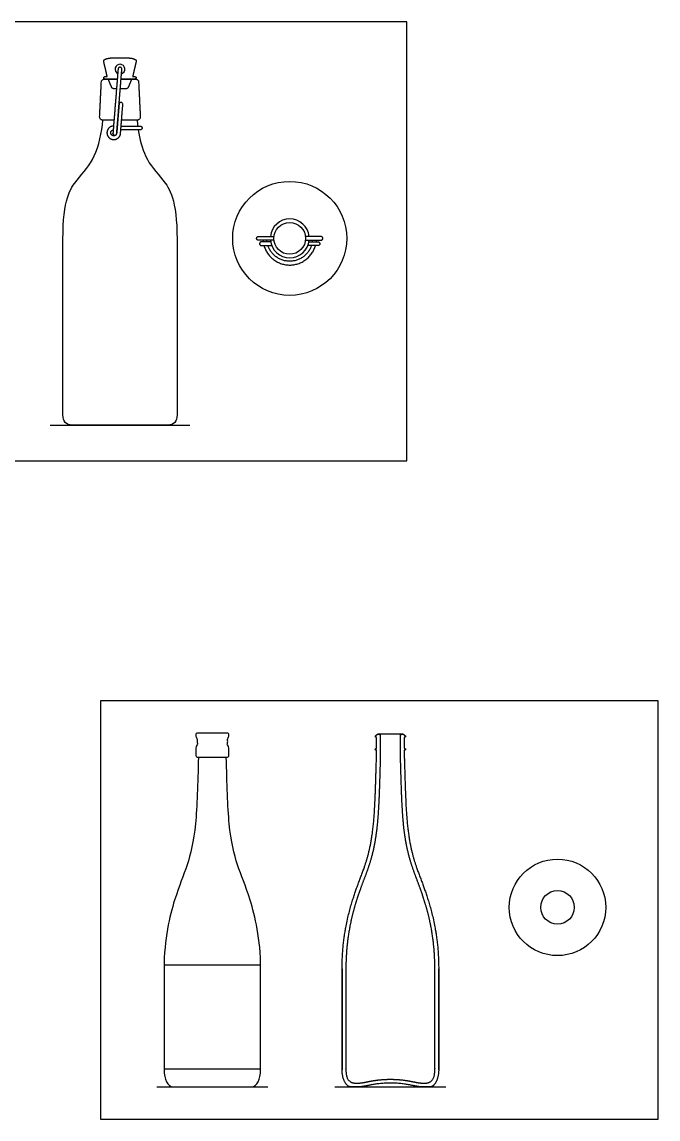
# Model space of a CAD drawing. Header units: millimetres. Extents: x 495.4 to 498.64, y 0.59 to 1.46.
# Drawn here: x 496.916 to 497.418, y 0.592 to 1.458 of the extents above; entities that cross this region are included whole.
import ezdxf

# ---------------------------------------------------------------- set-up
doc = ezdxf.new("R2010")
doc.units = ezdxf.units.MM
for name, color, linetype, true_color in [('2D$AG-DETAILS', 7, 'Continuous', 0x66ffff), ('2D$AG-DETAILS-DIAGRAM', 7, 'Continuous', 0xccff66), ('2D$AG-DIAGRAM', 7, 'Continuous', 0xfecc66), ('2D$AG-OBJECTS', 7, 'Continuous', 0x66ccff), ('2D$X-VPRT', 7, 'Continuous', 0xfb02ff)]:
    doc.layers.add(name, color=color, linetype=linetype, true_color=true_color)

msp = doc.modelspace()

# ---------------------------------------------------------------- linework, layer by layer
at = {"layer": '2D$AG-DETAILS'}
for points in [[(497.02832, 0.71357), (497.10447, 0.71357)], [(497.02832, 0.63157), (497.10447, 0.63157)]]:
    msp.add_lwpolyline(points, dxfattribs=at)
at = {"layer": '2D$AG-DETAILS-DIAGRAM'}
for points, knots in [([(496.99075, 1.40532), (496.98985, 1.40532), (496.98895, 1.40532), (496.98747, 1.40532), (496.9869, 1.4067), (496.98559, 1.40989), (496.98427, 1.41309)], [2.455217, 2.455217, 2.455217, 2.753717, 2.753717, 3.015619, 3.015619, 3.676181, 3.676181, 3.676181]), ([(497.00273, 1.41309), (497.00141, 1.40989), (497.0001, 1.4067), (496.99954, 1.40532), (496.99805, 1.40532), (496.9959, 1.40532), (496.99375, 1.40532)], [0.323819, 0.323819, 0.323819, 0.984381, 0.984381, 1.246283, 1.246283, 1.95814, 1.95814, 1.95814])]:
    msp.add_rational_spline(points, [1, 1, 1, 0.830700263655, 1, 1, 1], degree=2, knots=knots, dxfattribs=at)
at = {"layer": '2D$AG-DIAGRAM'}
for points in [[(496.9385, 1.13993), (497.0485, 1.13993)], [(497.02262, 0.61732), (497.11018, 0.61732)], [(497.16307, 0.61732), (497.25063, 0.61732)]]:
    msp.add_lwpolyline(points, dxfattribs=at)
at = {"layer": '2D$AG-OBJECTS'}
for points in [[(497.21691, 0.89572), (497.19679, 0.89572)], [(497.16875, 0.71054), (497.16875, 0.63085)], [(497.24495, 0.63085), (497.24495, 0.71054)], [(497.17571, 0.61732), (497.23245, 0.61732)]]:
    msp.add_lwpolyline(points, dxfattribs=at)
for centre, radius in [((497.12742, 1.28728), 0.045), ((497.12742, 1.28728), 0.01254), ((497.33871, 0.75906), 0.03808), ((497.33871, 0.75906), 0.01325)]:
    msp.add_circle(centre, radius, dxfattribs=at)
for centre, radius, start, end in [((496.9935, 1.42092), 0.00384, 288.37004, 242.48797), ((497.12742, 1.28728), 0.01532, 5.61897, 174.38103), ((497.12742, 1.28728), 0.01532, 185.61897, 354.38103)]:
    msp.add_arc(centre, radius, start, end, dxfattribs=at)
for points, weights, degree, knots in [([(496.99137, 1.41309), (496.98901, 1.41309), (496.98664, 1.41309), (496.98427, 1.41309), (496.98276, 1.41309), (496.98189, 1.41309), (496.98169, 1.41309), (496.98113, 1.41309), (496.98073, 1.41348), (496.98073, 1.41404), (496.98073, 1.4146), (496.98113, 1.415), (496.98169, 1.415), (496.98186, 1.415), (496.98246, 1.415), (496.98349, 1.415), (496.98256, 1.41895), (496.98164, 1.4229), (496.98071, 1.42685), (496.98057, 1.42749), (496.98081, 1.42809), (496.98135, 1.42845), (496.98361, 1.42993), (496.98878, 1.42993), (496.9935, 1.42993), (496.99822, 1.42993), (497.00339, 1.42993), (497.00565, 1.42845), (497.00619, 1.42809), (497.00644, 1.42749), (497.00629, 1.42685), (497.00536, 1.4229), (497.00444, 1.41895), (497.00351, 1.415), (497.00455, 1.415), (497.00515, 1.415), (497.00531, 1.415), (497.00587, 1.415), (497.00627, 1.4146), (497.00627, 1.41404), (497.00627, 1.41348), (497.00587, 1.41309), (497.00531, 1.41309), (497.00511, 1.41309), (497.00425, 1.41309), (497.00273, 1.41309), (496.99994, 1.41309), (496.99716, 1.41309), (496.99437, 1.41309)], [1, 1, 1, 1, 1, 1, 1, 0.804737854124, 0.804737854124, 1, 0.804737854124, 0.804737854124, 1, 1, 1, 1, 1, 1, 1, 0.87961289448, 0.87961289448, 1, 1, 1, 1, 1, 1, 1, 0.87961289448, 0.87961289448, 1, 1, 1, 1, 1, 1, 1, 0.804737854124, 0.804737854124, 1, 0.804737854124, 0.804737854124, 1, 1, 1, 1, 1, 1, 1], 3, [10.898169, 10.898169, 10.898169, 10.898169, 11.608229, 11.608229, 11.608229, 11.669916, 11.669916, 11.669916, 11.819892, 11.819892, 11.819892, 11.969868, 11.969868, 11.969868, 12.019985, 12.019985, 12.019985, 13.237267, 13.237267, 13.237267, 13.420827, 13.420827, 13.420827, 14.651547, 14.651547, 14.651547, 15.882267, 15.882267, 15.882267, 16.065828, 16.065828, 16.065828, 17.28311, 17.28311, 17.28311, 17.333227, 17.333227, 17.333227, 17.483203, 17.483203, 17.483203, 17.633179, 17.633179, 17.633179, 17.694866, 17.694866, 17.694866, 18.530217, 18.530217, 18.530217, 18.530217]), ([(496.99499, 1.4208), (496.99297, 1.3955), (496.99095, 1.3702), (496.99083, 1.36871), (496.98934, 1.36883), (496.98785, 1.36895), (496.98797, 1.37044), (496.98999, 1.39574), (496.99201, 1.42104), (496.99213, 1.42253), (496.99362, 1.42241), (496.99511, 1.4223), (496.99499, 1.4208)], [1, 1, 1, 0.707106781187, 1, 0.707106781187, 1, 1, 1, 0.707106781186, 1, 0.707106781186, 1], 2, [0, 0, 0, 5.076118, 5.076118, 5.310988, 5.310988, 5.545858, 5.545858, 10.621976, 10.621976, 10.856846, 10.856846, 11.091716, 11.091716, 11.091716]), ([(496.98878, 1.38059), (496.98436, 1.38059), (496.97995, 1.38059), (496.97888, 1.38059), (496.97814, 1.38136), (496.9774, 1.38214), (496.97746, 1.38321), (496.97813, 1.39696), (496.9788, 1.41071), (496.97892, 1.41309), (496.9813, 1.41309), (496.98634, 1.41309), (496.99137, 1.41309)], [1, 1, 1, 0.919130968004, 1, 0.919130968004, 1, 1, 1, 0.72418716535, 1, 1, 1], 2, [7.210082, 7.210082, 7.210082, 7.755641, 7.755641, 7.958105, 7.958105, 8.160568, 8.160568, 9.006722, 9.006722, 9.387193, 9.387193, 10.078132, 10.078132, 10.078132]), ([(496.99437, 1.41309), (497.00004, 1.41309), (497.0057, 1.41309), (497.00808, 1.41309), (497.0082, 1.41071), (497.00887, 1.39696), (497.00955, 1.38321), (497.0096, 1.38214), (497.00886, 1.38136), (497.00812, 1.38059), (497.00705, 1.38059), (497.00091, 1.38059), (496.99478, 1.38059)], [1, 1, 1, 0.72418716535, 1, 1, 1, 0.919130968004, 1, 0.919130968004, 1, 1, 1], 2, [3.671875, 3.671875, 3.671875, 4.448729, 4.448729, 4.8292, 4.8292, 5.675354, 5.675354, 5.877818, 5.877818, 6.080281, 6.080281, 6.839118, 6.839118, 6.839118]), ([(496.98841, 1.37598), (496.98829, 1.37599), (496.98816, 1.37598), (496.98574, 1.37578), (496.98429, 1.37382), (496.98285, 1.37186), (496.98338, 1.36948), (496.9839, 1.3671), (496.98604, 1.36594), (496.98818, 1.36477), (496.99046, 1.36561), (496.99367, 1.3668), (496.99395, 1.37021), (496.99406, 1.3716), (496.99417, 1.37299), (496.99509, 1.38451), (496.99577, 1.39304), (496.99589, 1.39453), (496.9944, 1.39465), (496.99291, 1.39477), (496.99279, 1.39328), (496.99188, 1.38186), (496.99097, 1.37045)], [1, 0.996703370166, 1, 0.91039566854, 1, 0.91039566854, 1, 0.91039566854, 1, 0.91039566854, 1, 0.842578846923, 1, 1, 1, 1, 1, 0.707106781186, 1, 0.707106781186, 1, 1, 1], 2, [0.445451, 0.445451, 0.445451, 0.46974, 0.46974, 0.926706, 0.926706, 1.383672, 1.383672, 1.840637, 1.840637, 2.297603, 2.297603, 2.725664, 2.725664, 3.009951, 3.009951, 4.754536, 4.754536, 4.989406, 4.989406, 5.224276, 5.224276, 7.558989, 7.558989, 7.558989]), ([(496.9906, 1.36936), (496.99017, 1.36869), (496.98943, 1.36842), (496.98845, 1.36806), (496.98753, 1.36853), (496.9866, 1.36901), (496.98633, 1.37001), (496.98605, 1.37101), (496.9866, 1.37189), (496.98715, 1.37277), (496.98817, 1.37296)], [0.922647398922, 0.910950805013, 1, 0.915730281846, 1, 0.915730281846, 1, 0.915730281846, 1, 0.915730281846, 1], 2, [16.68128, 16.68128, 16.68128, 16.923423, 16.923423, 17.119079, 17.119079, 17.314734, 17.314734, 17.510389, 17.510389, 17.706044, 17.706044, 17.706044]), ([(496.99441, 1.37598), (497.00192, 1.37598), (497.00944, 1.37598), (497.01093, 1.37598), (497.01093, 1.37449), (497.01093, 1.37299), (497.00944, 1.37299), (497.0018, 1.37299), (496.99417, 1.37299)], [1, 1, 1, 0.707106781187, 1, 0.707106781187, 1, 1, 1], 2, [0.611954, 0.611954, 0.611954, 2.114741, 2.114741, 2.349611, 2.349611, 2.584481, 2.584481, 4.111175, 4.111175, 4.111175]), ([(497.11497, 1.28578), (497.1089, 1.28578), (497.10282, 1.28578), (497.10132, 1.28578), (497.10132, 1.28728), (497.10132, 1.28878), (497.10282, 1.28878), (497.1089, 1.28878), (497.11497, 1.28878)], [1, 1, 1, 0.707106781187, 1, 0.707106781187, 1, 1, 1], 2, [0.053418, 0.053418, 0.053418, 1.268751, 1.268751, 1.504371, 1.504371, 1.73999, 1.73999, 2.955324, 2.955324, 2.955324]), ([(497.11234, 1.28457), (497.10874, 1.28457), (497.10514, 1.28457), (497.10364, 1.28457), (497.10364, 1.28307), (497.10364, 1.28157), (497.10514, 1.28157), (497.10917, 1.28157), (497.1132, 1.28157)], [1, 1, 1, 0.707106781187, 1, 0.707106781187, 1, 1, 1], 2, [4.028861, 4.028861, 4.028861, 4.748732, 4.748732, 4.984351, 4.984351, 5.219971, 5.219971, 6.02616, 6.02616, 6.02616]), ([(497.10641, 1.28578), (497.10641, 1.28572), (497.10642, 1.28567), (497.10646, 1.28512), (497.10653, 1.28457)], [1, 0.999263882725, 1, 0.999656023144, 1], 2, [24.9160651, 24.9160651, 24.9160651, 24.9275768, 24.9275768, 25.0302115, 25.0302115, 25.0302115]), ([(497.13986, 1.28578), (497.14594, 1.28578), (497.15202, 1.28578), (497.15352, 1.28578), (497.15352, 1.28728), (497.15352, 1.28878), (497.15202, 1.28878), (497.14594, 1.28878), (497.13986, 1.28878)], [1, 1, 1, 0.707106781187, 1, 0.707106781187, 1, 1, 1], 2, [0.053418, 0.053418, 0.053418, 1.268751, 1.268751, 1.504371, 1.504371, 1.73999, 1.73999, 2.955324, 2.955324, 2.955324]), ([(497.1425, 1.28457), (497.1461, 1.28457), (497.14969, 1.28457), (497.15119, 1.28457), (497.15119, 1.28307), (497.15119, 1.28157), (497.14969, 1.28157), (497.14566, 1.28157), (497.14163, 1.28157)], [1, 1, 1, 0.707106781187, 1, 0.707106781187, 1, 1, 1], 2, [4.028861, 4.028861, 4.028861, 4.748732, 4.748732, 4.984351, 4.984351, 5.219971, 5.219971, 6.02616, 6.02616, 6.02616]), ([(497.14843, 1.28578), (497.14843, 1.28572), (497.14842, 1.28567), (497.14838, 1.28512), (497.14831, 1.28457)], [1, 0.999263882725, 1, 0.999656023144, 1], 2, [24.9160651, 24.9160651, 24.9160651, 24.9275768, 24.9275768, 25.0302115, 25.0302115, 25.0302115]), ([(497.10714, 1.28157), (497.11147, 1.26622), (497.12742, 1.26622), (497.14337, 1.26622), (497.14769, 1.28157)], [1, 0.797264938373, 1, 0.797264938373, 1], 2, [0.387303, 0.387303, 0.387303, 2.923064, 2.923064, 5.458824, 5.458824, 5.458824]), ([(497.14456, 1.28157), (497.14044, 1.26922), (497.12742, 1.26922), (497.1144, 1.26922), (497.11028, 1.28157)], [1, 0.811267951136, 1, 0.811267951136, 1], 2, [0.479519, 0.479519, 0.479519, 2.923064, 2.923064, 5.366608, 5.366608, 5.366608]), ([(497.23799, 0.61732), (497.24185, 0.61732), (497.24495, 0.62351), (497.24495, 0.63085), (497.24495, 0.65741), (497.24495, 0.68398), (497.24495, 0.71054), (497.24495, 0.73438), (497.2361, 0.77011), (497.22635, 0.79103), (497.21919, 0.82113), (497.21845, 0.85661), (497.21782, 0.87772), (497.21782, 0.87952), (497.21782, 0.88131), (497.21782, 0.88311), (497.21788, 0.88311), (497.21793, 0.88311), (497.21798, 0.88311), (497.21842, 0.88311), (497.21873, 0.88342), (497.21873, 0.88386), (497.21873, 0.8843), (497.21842, 0.88461), (497.21798, 0.88461), (497.21793, 0.88461), (497.21788, 0.88461), (497.21782, 0.88461), (497.21782, 0.88751), (497.21782, 0.89041), (497.21782, 0.89331), (497.21788, 0.89331), (497.21793, 0.89331), (497.21798, 0.89331), (497.21842, 0.89331), (497.21873, 0.89362), (497.21873, 0.89406), (497.21873, 0.8945), (497.21842, 0.89481), (497.21798, 0.89481), (497.21793, 0.89481), (497.21788, 0.89481), (497.21782, 0.89481), (497.21782, 0.89534), (497.21745, 0.89572), (497.21691, 0.89572), (497.21652, 0.89572), (497.21613, 0.89572), (497.21574, 0.89572), (497.2152, 0.89572), (497.21482, 0.89534), (497.21482, 0.89481), (497.21482, 0.89411), (497.21482, 0.89342), (497.21482, 0.89272), (497.21482, 0.88771), (497.21482, 0.88269), (497.21482, 0.87768), (497.21483, 0.87766), (497.21483, 0.87765), (497.21483, 0.87763), (497.21504, 0.87027), (497.21533, 0.85958), (497.21582, 0.84577), (497.21628, 0.83646), (497.21687, 0.8279), (497.21789, 0.81794), (497.21963, 0.8071), (497.22224, 0.79668), (497.22529, 0.78749), (497.22806, 0.78036), (497.23061, 0.77348), (497.23263, 0.76763), (497.23474, 0.76086), (497.2369, 0.75304), (497.23889, 0.74408), (497.24123, 0.72985), (497.24195, 0.71849), (497.24195, 0.71054), (497.24195, 0.68398), (497.24195, 0.65741), (497.24195, 0.63085), (497.24195, 0.62987), (497.24186, 0.62839), (497.24161, 0.62694), (497.24151, 0.62646), (497.24026, 0.62032), (497.23549, 0.62032), (497.23412, 0.62032), (497.23357, 0.62032), (497.23301, 0.62032), (497.23245, 0.62032), (497.23225, 0.62032), (497.23209, 0.62032), (497.23194, 0.62033), (497.23091, 0.62036), (497.22866, 0.62062), (497.22576, 0.6212), (497.22257, 0.62183), (497.21873, 0.62252), (497.21328, 0.62316), (497.20912, 0.62332), (497.20685, 0.62332), (497.20458, 0.62332), (497.20042, 0.62316), (497.19498, 0.62252), (497.19113, 0.62183), (497.18794, 0.6212), (497.18504, 0.62062), (497.1828, 0.62036), (497.18176, 0.62033), (497.18161, 0.62032), (497.18145, 0.62032), (497.18125, 0.62032), (497.18069, 0.62032), (497.18013, 0.62032), (497.17958, 0.62032), (497.17821, 0.62032), (497.17344, 0.62032), (497.17219, 0.62646), (497.17209, 0.62694), (497.17184, 0.62839), (497.17175, 0.62987), (497.17175, 0.63085), (497.17175, 0.65741), (497.17175, 0.68398), (497.17175, 0.71054), (497.17175, 0.71849), (497.17247, 0.72985), (497.17481, 0.74408), (497.1768, 0.75304), (497.17896, 0.76086), (497.18108, 0.76763), (497.18309, 0.77348), (497.18564, 0.78036), (497.18842, 0.78749), (497.19146, 0.79668), (497.19407, 0.8071), (497.19581, 0.81794), (497.19683, 0.8279), (497.19742, 0.83646), (497.19788, 0.84577), (497.19838, 0.85958), (497.19866, 0.87027), (497.19887, 0.87763), (497.19888, 0.87765), (497.19888, 0.87766), (497.19888, 0.87768), (497.19888, 0.88269), (497.19888, 0.88771), (497.19888, 0.89272), (497.19888, 0.89342), (497.19888, 0.89411), (497.19888, 0.89481), (497.19888, 0.89534), (497.1985, 0.89572), (497.19796, 0.89572), (497.19757, 0.89572), (497.19718, 0.89572), (497.19679, 0.89572), (497.19626, 0.89572), (497.19588, 0.89534), (497.19588, 0.89481), (497.19582, 0.89481), (497.19577, 0.89481), (497.19572, 0.89481), (497.19528, 0.89481), (497.19497, 0.8945), (497.19497, 0.89406), (497.19497, 0.89362), (497.19528, 0.89331), (497.19572, 0.89331), (497.19577, 0.89331), (497.19582, 0.89331), (497.19588, 0.89331), (497.19588, 0.89041), (497.19588, 0.88751), (497.19588, 0.88461), (497.19582, 0.88461), (497.19577, 0.88461), (497.19572, 0.88461), (497.19528, 0.88461), (497.19497, 0.8843), (497.19497, 0.88386), (497.19497, 0.88342), (497.19528, 0.88311), (497.19572, 0.88311), (497.19577, 0.88311), (497.19582, 0.88311), (497.19588, 0.88311), (497.19588, 0.88131), (497.19588, 0.87952), (497.19588, 0.87772), (497.19525, 0.85661), (497.19451, 0.82113), (497.18736, 0.79103), (497.17761, 0.77011), (497.16875, 0.73438), (497.16875, 0.71054), (497.16875, 0.68398), (497.16875, 0.65741), (497.16875, 0.63085), (497.16875, 0.62351), (497.17185, 0.61732), (497.17571, 0.61732), (497.17756, 0.61732), (497.1796, 0.61732), (497.18164, 0.61732), (497.18184, 0.61733), (497.18792, 0.61751), (497.19399, 0.62032), (497.20685, 0.62032), (497.21971, 0.62032), (497.22578, 0.61751), (497.23186, 0.61733), (497.23206, 0.61732), (497.2341, 0.61732), (497.23615, 0.61732), (497.23799, 0.61732)], [1, 1, 1, 1, 1, 1, 1, 1, 1, 1, 1, 1, 1, 1, 1, 1, 1, 1, 1, 0.804737854124, 0.804737854124, 1, 0.804737854124, 0.804737854124, 1, 1, 1, 1, 1, 1, 1, 1, 1, 1, 0.804737854124, 0.804737854124, 1, 0.804737854125, 0.804737854125, 1, 1, 1, 1, 0.804737854124, 0.804737854124, 1, 1, 1, 1, 0.804737854125, 0.804737854125, 1, 1, 1, 1, 1, 1, 1, 1, 1, 1, 1, 1, 1, 1, 1, 1, 1, 1, 1, 1, 1, 1, 1, 1, 1, 1, 1, 1, 1, 1, 1, 1, 1, 1, 1, 1, 1, 1, 1, 1, 1, 1, 1, 1, 1, 1, 1, 1, 1, 1, 1, 1, 1, 1, 1, 1, 1, 1, 1, 1, 1, 1, 1, 1, 1, 1, 1, 1, 1, 1, 1, 1, 1, 1, 1, 1, 1, 1, 1, 1, 1, 1, 1, 1, 1, 1, 1, 1, 1, 1, 1, 1, 1, 1, 1, 1, 1, 1, 1, 1, 1, 1, 1, 0.804737854125, 0.804737854125, 1, 1, 1, 1, 0.804737854124, 0.804737854124, 1, 1, 1, 1, 0.804737854125, 0.804737854125, 1, 0.804737854124, 0.804737854124, 1, 1, 1, 1, 1, 1, 1, 1, 1, 1, 0.804737854124, 0.804737854124, 1, 0.804737854124, 0.804737854124, 1, 1, 1, 1, 1, 1, 1, 1, 1, 1, 1, 1, 1, 1, 1, 1, 1, 1, 1, 1, 1, 1, 1, 1, 1, 1, 1, 1, 1, 1, 1, 1, 1], 3, [-60.111788, -60.111788, -60.111788, -60.111788, -58.300173, -58.300173, -58.300173, -50.330823, -50.330823, -50.330823, -46.059328, -41.787834, -37.516339, -33.244845, -33.244845, -33.244845, -32.706266, -32.706266, -32.706266, -32.691577, -32.691577, -32.691577, -32.573768, -32.573768, -32.573768, -32.455958, -32.455958, -32.455958, -32.441269, -32.441269, -32.441269, -31.571475, -31.571475, -31.571475, -31.556787, -31.556787, -31.556787, -31.438977, -31.438977, -31.438977, -31.321168, -31.321168, -31.321168, -31.306479, -31.306479, -31.306479, -31.162552, -31.162552, -31.162552, -31.045806, -31.045806, -31.045806, -30.901878, -30.901878, -30.901878, -30.693505, -30.693505, -30.693505, -29.345543, -29.345543, -29.345543, -29.34113, -29.34113, -29.34113, -27.13089, -26.13211, -25.196315, -24.335253, -23.55718, -22.194985, -21.042466, -20.339373, -19.290132, -18.748406, -18.137762, -17.433471, -16.622568, -15.70518, -14.67987, -12.29716, -12.29716, -12.29716, -4.371252, -4.371252, -4.371252, -4.076357, -3.929731, -3.929731, -3.929731, -2.834997, -2.834997, -2.834997, -2.668438, -2.668438, -2.668438, -2.609934, -2.609934, -2.609934, -2.299947, -1.933218, -1.722701, -1.325482, -0.760345, -0.078653, -0.078653, -0.078653, 0.603038, 1.168175, 1.565394, 1.775911, 2.14264, 2.452627, 2.452627, 2.452627, 2.511131, 2.511131, 2.511131, 2.67769, 2.67769, 2.67769, 3.772424, 3.772424, 3.772424, 3.91905, 4.213945, 4.213945, 4.213945, 12.139853, 12.139853, 12.139853, 14.522563, 15.547873, 16.465261, 17.276164, 17.980455, 18.591099, 19.132825, 20.182066, 20.885159, 22.037679, 23.399873, 24.177946, 25.039008, 25.974803, 26.973583, 29.183823, 29.183823, 29.183823, 29.188236, 29.188236, 29.188236, 30.536198, 30.536198, 30.536198, 30.744571, 30.744571, 30.744571, 30.888499, 30.888499, 30.888499, 31.005245, 31.005245, 31.005245, 31.149172, 31.149172, 31.149172, 31.163861, 31.163861, 31.163861, 31.28167, 31.28167, 31.28167, 31.39948, 31.39948, 31.39948, 31.414168, 31.414168, 31.414168, 32.283963, 32.283963, 32.283963, 32.298651, 32.298651, 32.298651, 32.416461, 32.416461, 32.416461, 32.53427, 32.53427, 32.53427, 32.548959, 32.548959, 32.548959, 33.087538, 33.087538, 33.087538, 37.359032, 41.630527, 45.902021, 50.173516, 50.173516, 50.173516, 58.142866, 58.142866, 58.142866, 59.954481, 59.954481, 59.954481, 60.508829, 60.567653, 60.567653, 60.567653, 63.081166, 63.081166, 63.081166, 65.594678, 65.594678, 65.594678, 65.653503, 66.20785, 66.20785, 66.20785, 66.20785])]:
    msp.add_rational_spline(points, weights, degree=degree, knots=knots, dxfattribs=at)
for points, knots in [([(497.00788, 1.37299), (497.00902, 1.36558), (497.01383, 1.34805), (497.02684, 1.33517), (497.0385, 1.31816), (497.0385, 1.28653), (497.0385, 1.24883), (497.0385, 1.1965), (497.0385, 1.14786), (497.0385, 1.14278), (497.03605, 1.13993), (497.03116, 1.13993), (497.01861, 1.13993), (497.00605, 1.13993), (496.9935, 1.13993), (496.98095, 1.13993), (496.9684, 1.13993), (496.95584, 1.13993), (496.95095, 1.13993), (496.9485, 1.14278), (496.9485, 1.14786), (496.9485, 1.1965), (496.9485, 1.24883), (496.9485, 1.28653), (496.9485, 1.31816), (496.96016, 1.33517), (496.97439, 1.34926), (496.97933, 1.37095), (496.97995, 1.38059)], [-25.029536, -25.029536, -25.029536, -25.029536, -22.815648, -19.836187, -16.856727, -16.856727, -16.856727, -1.1582, -1.1582, -1.1582, 0, 0, 0, 3.765823, 3.765823, 3.765823, 7.531646, 7.531646, 7.531646, 8.689846, 8.689846, 8.689846, 24.388373, 24.388373, 24.388373, 27.367834, 30.347294, 33.326755, 33.326755, 33.326755, 33.326755]), ([(497.0664, 0.87772), (497.06244, 0.87772), (497.05849, 0.87772), (497.05453, 0.87772), (497.0534, 0.87772), (497.0534, 0.87965), (497.0534, 0.88361), (497.0534, 0.88589), (497.05456, 0.88758), (497.05469, 0.88837), (497.05407, 0.89006), (497.05473, 0.89155), (497.05377, 0.89302), (497.0534, 0.89417), (497.0534, 0.89519), (497.0534, 0.89672), (497.05507, 0.89672), (497.05663, 0.89672), (497.06263, 0.89672), (497.0664, 0.89672), (497.07017, 0.89672), (497.07617, 0.89672), (497.07772, 0.89672), (497.0794, 0.89672), (497.0794, 0.89519), (497.0794, 0.89417), (497.07903, 0.89302), (497.07807, 0.89155), (497.07873, 0.89006), (497.0781, 0.88837), (497.07823, 0.88758), (497.0794, 0.88589), (497.0794, 0.88361), (497.0794, 0.87965), (497.0794, 0.87772), (497.07827, 0.87772), (497.07431, 0.87772), (497.07035, 0.87772), (497.0664, 0.87772)], [1.186935, 1.186935, 1.186935, 1.186935, 2.373869, 2.373869, 2.373869, 2.580284, 2.786699, 2.993113, 3.199528, 3.405942, 3.612357, 3.818771, 4.025186, 4.231601, 4.438015, 4.64443, 4.64443, 4.64443, 5.77522, 5.77522, 5.77522, 6.906011, 6.906011, 6.906011, 7.112425, 7.31884, 7.525254, 7.731669, 7.938083, 8.144498, 8.350913, 8.557327, 8.763742, 8.970156, 9.176571, 9.176571, 9.176571, 10.363506, 10.363506, 10.363506, 10.363506]), ([(497.05542, 0.87772), (497.0548, 0.85661), (497.05405, 0.82113), (497.0469, 0.79103), (497.03715, 0.77011), (497.0283, 0.73438), (497.0283, 0.71054), (497.0283, 0.68398), (497.0283, 0.65741), (497.0283, 0.63085), (497.0283, 0.62351), (497.0314, 0.61732), (497.03526, 0.61732), (497.04564, 0.61732), (497.05602, 0.61732), (497.0664, 0.61732), (497.07678, 0.61732), (497.08716, 0.61732), (497.09754, 0.61732), (497.1014, 0.61732), (497.1045, 0.62351), (497.1045, 0.63085), (497.1045, 0.65741), (497.1045, 0.68398), (497.1045, 0.71054), (497.1045, 0.73438), (497.09564, 0.77011), (497.08589, 0.79103), (497.07874, 0.82113), (497.07799, 0.85661), (497.07737, 0.87772)], [0, 0, 0, 0, 4.271494, 8.542988, 12.814482, 17.085975, 17.085975, 17.085975, 25.055324, 25.055324, 25.055324, 26.866939, 26.866939, 26.866939, 29.981201, 29.981201, 29.981201, 33.095462, 33.095462, 33.095462, 34.907078, 34.907078, 34.907078, 42.876426, 42.876426, 42.876426, 47.14792, 51.419414, 55.690907, 59.962401, 59.962401, 59.962401, 59.962401])]:
    msp.add_open_spline(points, degree=3, knots=knots, dxfattribs=at)
msp.add_open_spline([(497.00705, 1.38059), (497.00715, 1.37908), (497.00729, 1.37754), (497.00748, 1.37598)], degree=3, dxfattribs=at)
for points in [[(497.10956, 1.28457), (497.10947, 1.28517), (497.10942, 1.28578)], [(497.14528, 1.28457), (497.14537, 1.28517), (497.14542, 1.28578)]]:
    msp.add_rational_spline(points, [1, 0.999427453627, 1], degree=2, dxfattribs=at)
at = {"layer": '2D$X-VPRT'}
for points in [[(496.75283, 1.11168), (497.21974, 1.11168), (497.21974, 1.45817), (496.75283, 1.45817)], [(496.97823, 0.59192), (497.41801, 0.59192), (497.41801, 0.92212), (496.97823, 0.92212)]]:
    msp.add_lwpolyline(points, close=True, dxfattribs=at)

doc.saveas('drawing.dxf')
